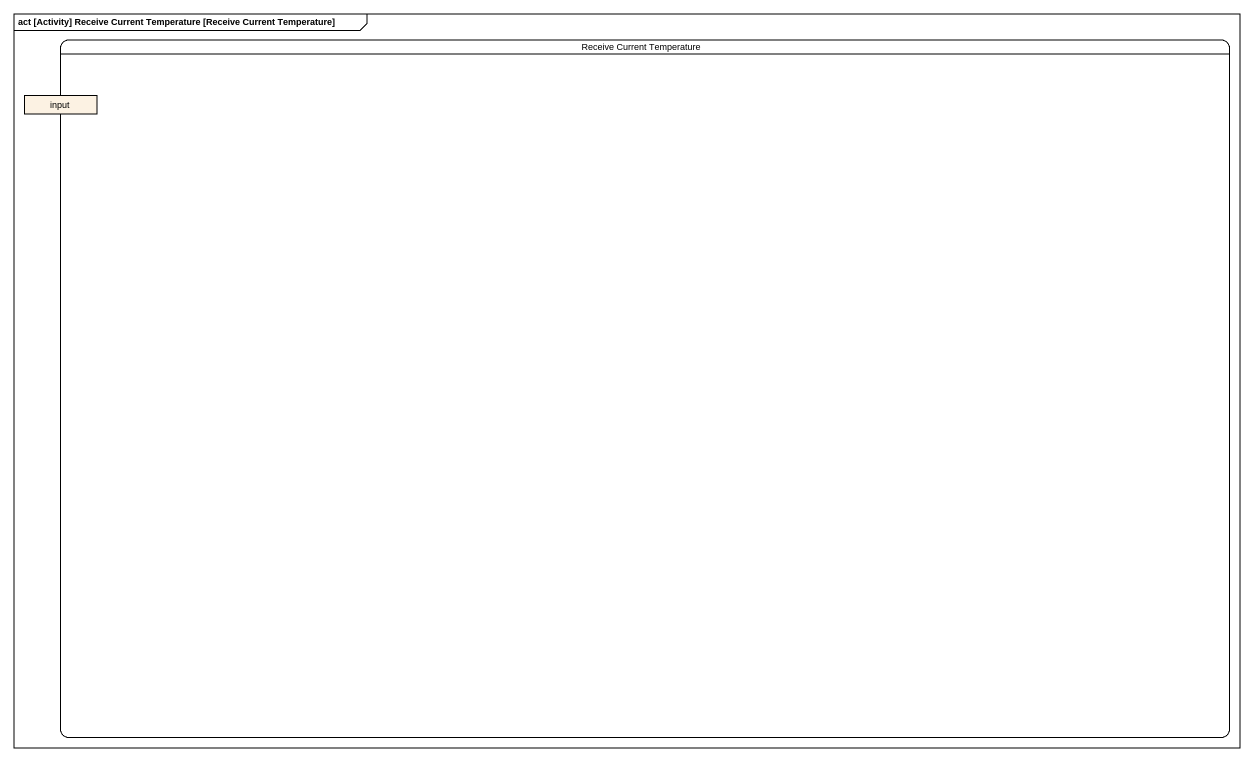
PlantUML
@startuml
mainframe act [Activity] Receive Current Temperature [Receive Current Temperature]
hide empty description
state "Receive Current Temperature" as Receive_Current_Temperature {
  state input <<object>>
}
@enduml
